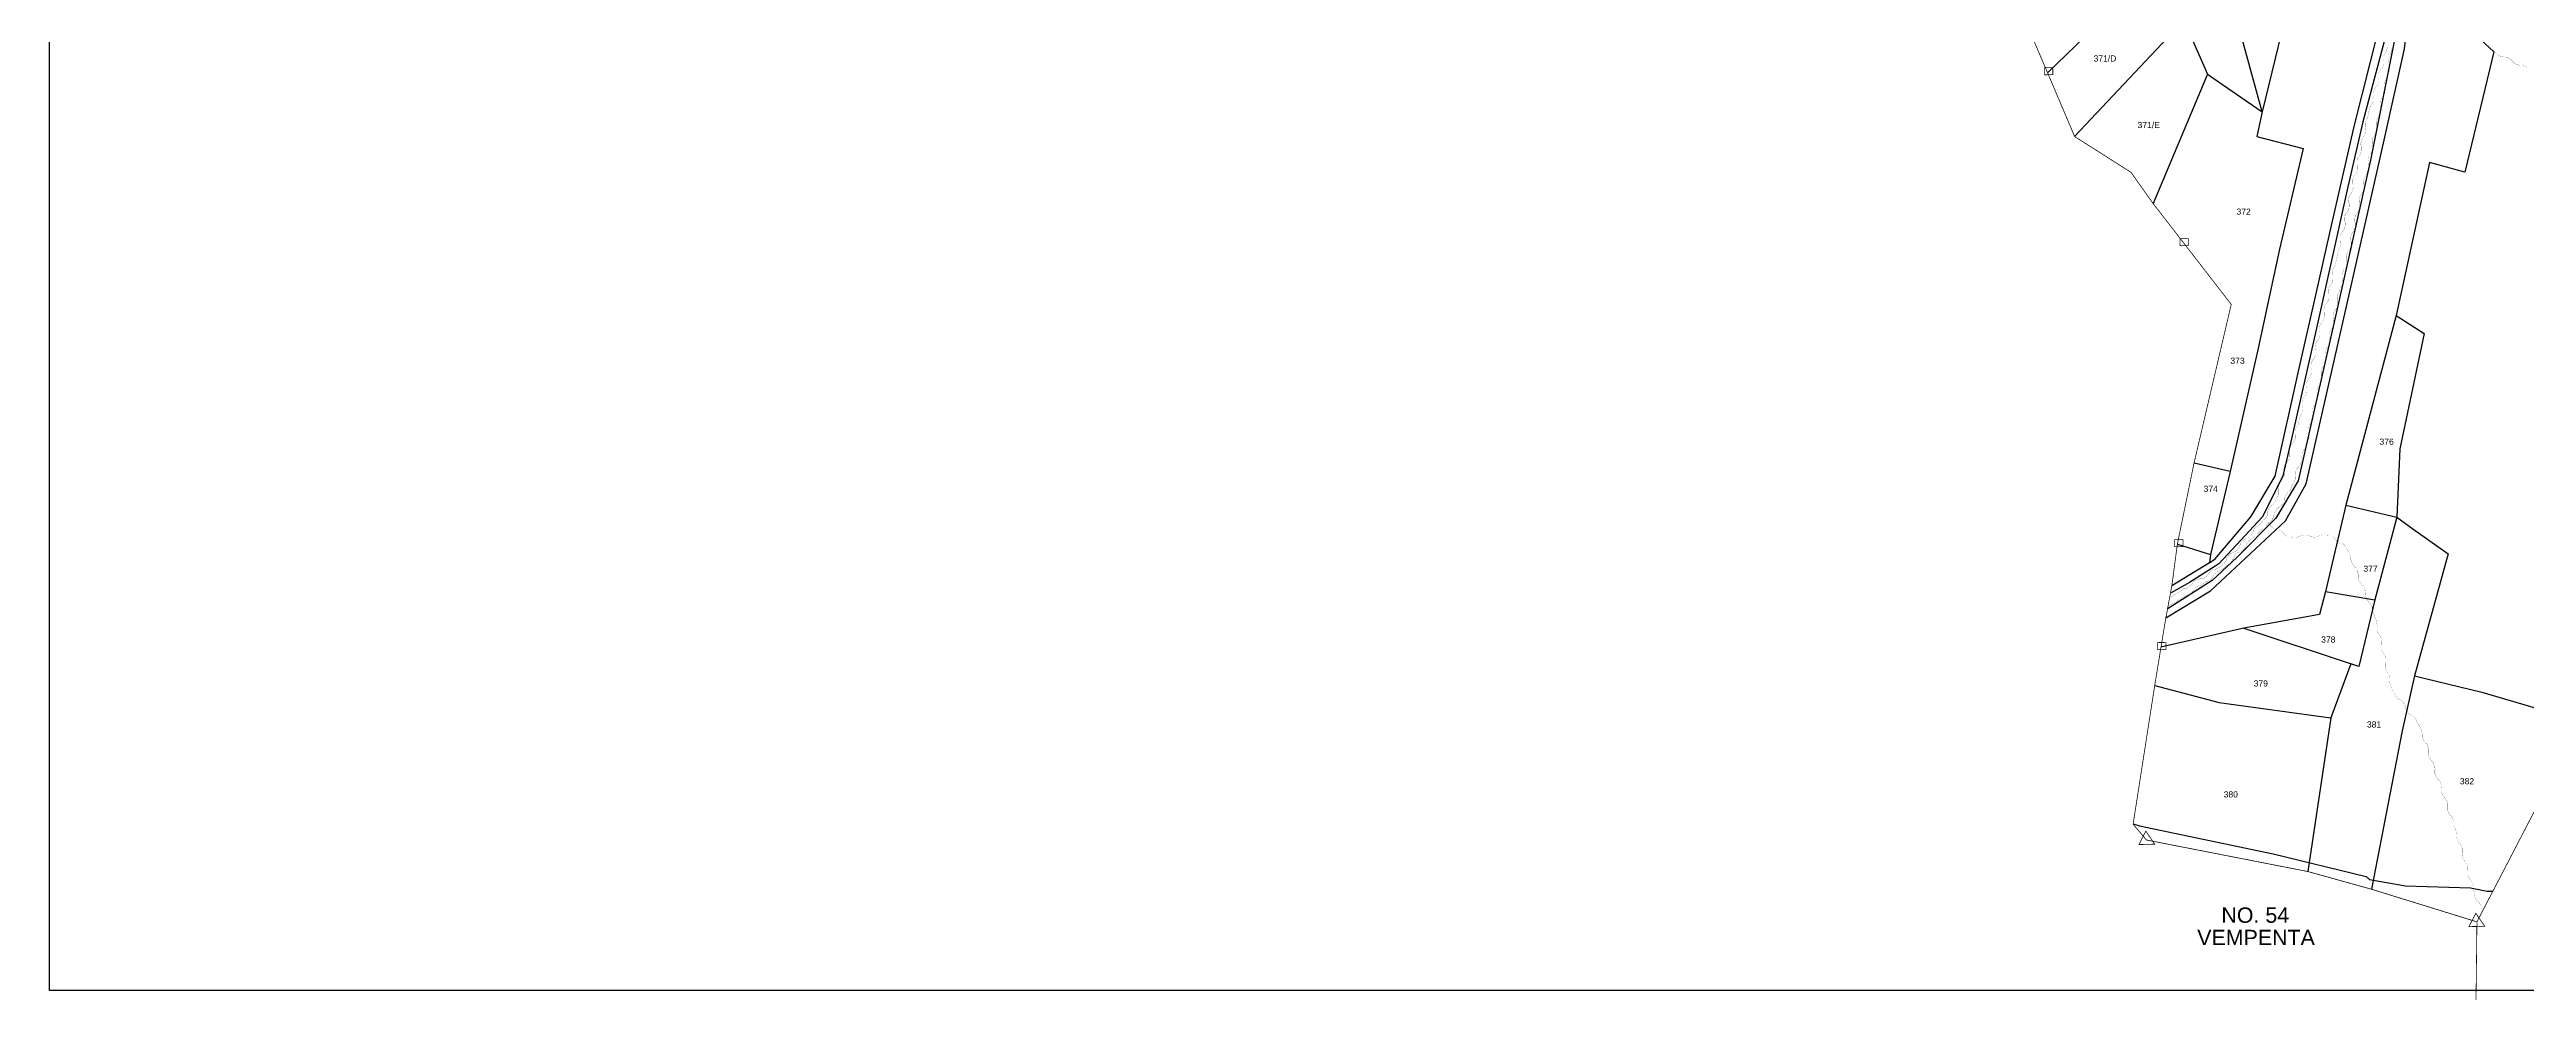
# Model space of a CAD drawing. Header units: inches. Extents: x 617 to 4497, y -923 to 1824.
# Drawn here: x 617 to 2235, y -923 to -302 of the extents above; entities that cross this region are included whole.
import ezdxf
from ezdxf.enums import TextEntityAlignment as Align

# ---------------------------------------------------------------- set-up
doc = ezdxf.new("R2010")
doc.units = ezdxf.units.IN
doc.header["$LTSCALE"] = 15
doc.header["$MEASUREMENT"] = 0
for name, color, linetype in [('BOUNDARY', 5, 'Continuous'), ('PLOT', 7, 'Continuous'), ('PLOT NO', 7, 'Continuous'), ('ROAD', 50, 'Continuous'), ('STREAM', 130, 'SL'), ('V', 6, 'Continuous')]:
    doc.layers.add(name, color=color, linetype=linetype)
doc.styles.get("Standard").update_dxf_attribs({"font": 'arial.ttf'})
doc.linetypes.add('SL', pattern='A,8e-06,[1,streme line,S=0.066667,R=0,X=0,Y=0],-0.839413', length=0.839421)

msp = doc.modelspace()

# ---------------------------------------------------------------- linework, layer by layer
at = {"layer": 'BOUNDARY', "const_width": 0.5}
msp.add_lwpolyline([(1909.7, -288), (1922, -316.7), (1939.7, -358.4), (1976.5, -381.8), (1990.9, -402.1), (2042, -468.1), (2017.7, -571.8), (2006.8, -624.8), (2003.2, -652), (1999.3, -672.9), (1996.1, -692.1), (1992, -717.2), (1977.9, -807.8), (1986.6, -818.1), (2092, -838.7), (2133.7, -850.3), (2202.5, -871.6), (2201.9, -922.7), (2202.5, -871.6), (2270.6, -740.5)], dxfattribs=at)
at = {"layer": 'PLOT'}
for points in [[(2062.2, -342.2), (2024.4, -203.7), (2049.5, -134.3), (2068.8, -61.6), (2120.1, -5.8)], [(2366.5, -34.2), (2275.8, -77.1), (2255.7, -123.7), (2253, -130.5), (2249.5, -139.1), (2246.1, -146.5), (2239.6, -162.4), (2218.6, -242.1), (2204.6, -294.7), (2213.6, -303.1), (2194.6, -381.7), (2171.6, -375.4), (2149.8, -475.4), (2168, -487.1), (2152.1, -562.5), (2150.1, -607.1), (2160.7, -614.8), (2183.8, -631.2), (2161.8, -710.8), (2205.7, -721.6), (2239, -731.3), (2270.6, -740.5)], [(2275.8, -77.1), (2193.5, -115.8), (2106.4, -165.4), (2091.7, -221.3), (2062.2, -342.2), (2058.7, -358.3), (2089, -366.3), (2073.6, -432), (2059.3, -497.9), (2041.2, -577.2), (2028.5, -631.5), (2027.8, -636.9), (2003.2, -652)], [(2379.2, -91.5), (2336.7, -104.4), (2282.1, -122.2), (2253, -130.5), (2223.2, -141.6), (2207.2, -148), (2183.7, -160.8), (2149.4, -205.6), (2143, -292.2), (2127.9, -348.9), (2118.2, -391.2), (2097.3, -485.5), (2081.3, -555.9), (2075.7, -580.1), (2062.5, -607), (2033.8, -637.6), (2014.8, -649.8), (2002.7, -656.6)], [(2027.8, -636.9), (2031.6, -634.3), (2054.7, -606.9), (2070.8, -580.3), (2086.5, -508.9), (2097.7, -460.1), (2106.5, -421.3), (2122.2, -351.9), (2138.2, -289), (2145.3, -203.2), (2169.9, -171.9), (2180.8, -156.9), (2206.5, -142.4), (2234.2, -131.9), (2255.7, -123.7), (2303.2, -110), (2377.8, -86)], [(1999.3, -672.9), (2028.4, -655.2), (2077.4, -609.6), (2090.9, -585.4), (2115.1, -479.1), (2142, -360.7), (2155.1, -301.1), (2166.6, -208.2), (2204, -162.7), (2246.1, -146.5), (2382.1, -104.6)], [(2380.9, -99.4), (2287.6, -128), (2249.3, -139.3), (2214.2, -152.8), (2197.7, -163.1), (2180.4, -181.3), (2160.1, -208.7), (2149.3, -291.9), (2132.9, -373.9), (2112.2, -466.2), (2085.8, -583.3), (2071.1, -607.9), (2045.6, -633.4), (2029.6, -648.5), (2000.1, -667.3)], [(1971.8, -190.2), (1995.5, -245.6), (2011, -282.7), (2026.4, -317.6), (2062.2, -342.2)], [(1995.5, -245.6), (1922, -316.7)], [(2011, -282.7), (1939.7, -358.4)], [(2026.4, -317.6), (1990.9, -402.1)], [(2149.8, -475.4), (2116.8, -599.4), (2150.1, -607.1)], [(2041.2, -577.2), (2017.7, -571.8)], [(2116.8, -599.4), (2103.5, -655.7), (2099.6, -670.7), (2050.2, -679.7), (1996.1, -692.1)], [(2150.1, -607.1), (2135.7, -661.2), (2125.4, -704.7), (2120.1, -703), (2107, -738.3), (2092, -838.7)], [(2006.8, -624.8), (2028.5, -631.5)], [(2103.5, -655.7), (2135.7, -661.2)], [(2050.2, -679.7), (2121.1, -703.3)], [(2161.8, -710.8), (2153.7, -746.7), (2133.7, -850.3)], [(1992, -717.2), (2034.1, -728.2), (2107, -738.3)]]:
    msp.add_lwpolyline(points, dxfattribs=at)
at = {"layer": 'PLOT', "color": 3, "const_width": 0.5}
for points in [[(1920.1, -313.4), (1925.4, -313.4), (1925.5, -318), (1920.1, -318.1), (1920.1, -313.4), (1920.1, -313.4)], [(2008.6, -425.1), (2014, -425.1), (2014, -429.7), (2008.6, -429.8), (2008.6, -425.1), (2008.6, -425.1)], [(2005.1, -621.8), (2010.4, -621.9), (2010.5, -626.5), (2005.1, -626.5), (2005.1, -621.8), (2005.1, -621.8)], [(1994, -689), (1999.4, -689.1), (1999.4, -693.7), (1994, -693.7), (1994, -689), (1994, -689)], [(1986.2, -812.3), (1981.7, -821.1), (1992, -820.8), (1986.2, -812.3)], [(2201.8, -866), (2197.3, -874.7), (2207.6, -874.5), (2201.8, -866)]]:
    msp.add_lwpolyline(points, dxfattribs=at)
at = {"layer": 'ROAD'}
msp.add_lwpolyline([(1977.9, -807.6), (1982.1, -808.8), (2069.4, -827.1), (2130.1, -842), (2132.4, -843.9), (2155.9, -848.1), (2198.3, -849.3), (2209.2, -851.5), (2213.1, -851.6)], dxfattribs=at)
at = {"layer": 'STREAM', "color": 4, "lineweight": 0, "const_width": 0.1}
for points in [[(2144.2, -299.8), (2143.3, -302.4), (2143.1, -302.9), (2142.4, -303.7), (2142.4, -304), (2142, -304.4), (2141.6, -305.7), (2141.6, -306.2), (2141.6, -306.4), (2141.6, -307.5), (2141.6, -307.9), (2141.6, -308.1), (2141.8, -309), (2141.8, -310.1), (2141.8, -310.3), (2141.8, -311), (2141.3, -312.3), (2141.1, -312.5), (2141.1, -312.9), (2140.5, -313.8), (2140.2, -314), (2140, -314.2), (2139.8, -314.5), (2139.6, -314.9), (2138.9, -315.8), (2138.9, -316), (2138.5, -316.6), (2138.1, -318), (2138.1, -318.2), (2138.1, -318.6), (2138.1, -319.5), (2138.1, -319.9), (2138.1, -320.1), (2138.3, -321), (2138.3, -322.1), (2138.3, -322.3), (2138.3, -323), (2137.8, -324.3), (2137.6, -324.5), (2137.6, -325), (2137, -325.8), (2136.7, -326), (2136.5, -326.3), (2136.3, -326.5), (2136.1, -326.9), (2135.4, -327.8), (2135.4, -328), (2135, -328.7), (2134.6, -330), (2134.6, -330.2), (2134.6, -330.6), (2134.6, -331.7), (2134.6, -331.9), (2134.6, -332.2), (2134.8, -333.3), (2134.8, -334.1), (2134.8, -334.4), (2134.8, -335.2), (2134.3, -336.3), (2134.1, -336.8), (2134.1, -337), (2133.5, -337.9), (2133.2, -338.3), (2133.2, -338.5), (2132.8, -338.7), (2132.1, -341.1), (2131.1, -346.4), (2130.6, -346.8), (2130.2, -347.7), (2130.2, -347.9), (2129.7, -348.6), (2129.5, -349.9), (2129.5, -350.3), (2129.5, -350.5), (2129.5, -351.6), (2129.5, -351.8), (2129.5, -352.3), (2129.7, -353.2), (2129.7, -354), (2130, -354.5), (2130, -355.1), (2129.5, -356.4), (2129.5, -356.7), (2129.3, -357.1), (2128.9, -358), (2128.7, -358.2), (2128.7, -358.4), (2128.2, -358.6), (2128, -359.1), (2127.6, -360.1), (2127.3, -360.4), (2127.1, -360.8), (2126.7, -362.1), (2126.9, -362.6), (2126.7, -362.8), (2126.7, -363.9), (2126.9, -364.3), (2126.9, -364.5), (2127.1, -365.4), (2127.1, -366.5), (2127.1, -366.7), (2127.1, -367.4), (2126.9, -368.7), (2126.7, -368.9), (2126.7, -369.3), (2126.2, -370.2), (2126, -370.4), (2125.8, -370.6), (2125.6, -371.1), (2125.4, -371.5), (2124.7, -372.4), (2124.7, -372.6), (2124.3, -373.3), (2124.1, -374.6), (2124.1, -374.8), (2124.1, -375.2), (2124.1, -376.1), (2124.1, -376.5), (2124.3, -376.8), (2124.5, -377.6), (2124.5, -378.7), (2124.5, -378.9), (2124.5, -379.6), (2124.3, -380.9), (2124.1, -381.4), (2124.1, -381.6), (2123.6, -382.4), (2123.2, -382.9), (2123.2, -383.1), (2123, -383.3), (2122.5, -383.8), (2122.1, -384.6), (2121.9, -384.9), (2121.7, -385.5), (2121.4, -386.8), (2121.4, -387), (2121.4, -387.5), (2121.4, -388.6), (2121.4, -388.8), (2121.4, -389), (2121.7, -389.9), (2121.7, -391), (2121.7, -391.2), (2121.9, -391.8), (2121.4, -393.2), (2121.4, -393.6), (2121.2, -393.8), (2120.8, -394.7), (2120.6, -395.1), (2120.6, -395.3), (2120.1, -395.6), (2119.9, -396), (2119.5, -396.9), (2119.3, -397.1), (2119, -397.8), (2118.6, -399.1), (2118.8, -399.5), (2118.6, -399.7), (2118.6, -400.8), (2118.8, -401), (2118.8, -401.5), (2119, -402.3), (2119, -403.2), (2119, -403.7), (2119, -404.3), (2118.8, -405.6), (2118.6, -405.8), (2118.6, -406.3), (2118.2, -407.2), (2117.9, -407.4), (2117.7, -407.6), (2117.5, -407.8), (2117.3, -408.2), (2116.6, -409.3), (2116.6, -409.6), (2116.2, -410), (2116, -411.3), (2116, -411.7), (2116, -412), (2116, -413.1), (2116, -413.5), (2116.2, -413.7), (2116.4, -414.6), (2116.4, -415.7), (2116.4, -415.9), (2116.4, -416.6), (2116.2, -417.9), (2116, -418.1), (2116, -418.5), (2115.5, -419.4), (2115.1, -419.6), (2115.1, -419.8), (2114.9, -420.3), (2114.4, -420.7), (2114, -421.6), (2113.8, -421.8), (2113.6, -422.5), (2113.3, -423.8), (2113.3, -424), (2113.3, -424.4), (2113.3, -425.3), (2113.3, -425.7), (2113.3, -426), (2113.6, -426.8), (2113.6, -427.9), (2113.6, -428.1), (2113.8, -428.8), (2113.3, -430.1), (2113.3, -430.5), (2113.1, -430.8), (2112.7, -431.6), (2112.5, -432.1), (2112.3, -432.3), (2112, -432.5), (2110.9, -437.8), (2109.9, -442.8), (2109.4, -443.2), (2109, -444.1), (2109, -444.3), (2108.5, -445), (2108.3, -446.1), (2108.3, -446.5), (2108.1, -446.9), (2108.1, -447.8), (2108.3, -448.3), (2108.3, -448.5), (2108.5, -449.3), (2108.5, -450.4), (2108.5, -450.7), (2108.5, -451.3), (2108.3, -452.6), (2108.1, -452.8), (2108.1, -453.3), (2107.7, -454.2), (2107.4, -454.4), (2107.2, -454.6), (2107, -455), (2106.6, -455.5), (2106.1, -456.3), (2105.9, -456.6), (2105.7, -457.2), (2105.5, -458.5), (2105.5, -458.7), (2105.3, -459.2), (2105.3, -460.1), (2105.5, -460.5), (2105.5, -460.7), (2105.7, -461.6), (2105.7, -462.7), (2105.7, -462.9), (2105.7, -463.6), (2105.5, -464.9), (2105.3, -465.3), (2105.3, -465.5), (2104.8, -466.4), (2104.6, -466.8), (2104.4, -467.1), (2104.2, -467.3), (2103.7, -467.7), (2103.3, -468.6), (2103.1, -468.8), (2102.9, -469.5), (2102.6, -470.8), (2102.6, -471), (2102.4, -471.4), (2102.4, -472.3), (2102.6, -472.7), (2102.6, -473), (2102.9, -473.8), (2102.9, -474.9), (2102.9, -475.1), (2102.9, -475.8), (2102.6, -477.1), (2102.4, -477.5), (2102.4, -477.8), (2102, -478.6), (2101.8, -479.1), (2101.5, -479.3), (2101.3, -479.5), (2100.9, -479.9), (2100.5, -480.8), (2100.2, -481), (2100, -481.7), (2099.8, -483), (2099.8, -483.2), (2099.6, -483.7), (2099.6, -484.8), (2099.8, -485), (2099.8, -485.2), (2100, -486.1), (2100, -487.2), (2100, -487.4), (2100, -488), (2099.8, -489.3), (2099.6, -489.8), (2099.6, -490), (2099.1, -490.9), (2098.9, -491.3), (2098.7, -491.5), (2098.5, -491.8), (2098, -492.2), (2097.6, -493.1), (2097.4, -493.3), (2097.2, -493.9), (2097, -495.3), (2097, -495.5), (2096.7, -495.9), (2096.7, -497), (2097, -497.2), (2097, -497.4), (2097.2, -498.5), (2097.2, -499.4), (2097.2, -499.6), (2097.2, -500.5), (2097, -501.6), (2096.7, -502), (2096.7, -502.2), (2096.3, -503.3), (2096.1, -503.6), (2095.9, -503.8), (2095.6, -504), (2095.2, -504.4), (2094.8, -505.3), (2094.5, -505.5), (2094.3, -506.2), (2094.1, -507.5), (2094.1, -507.9), (2093.9, -508.2), (2093.9, -509.2), (2094.1, -509.5), (2094.1, -509.9), (2094.3, -510.8), (2094.3, -511.6), (2094.3, -512.1), (2094.3, -512.7), (2094.1, -514.1), (2093.9, -514.3), (2093.9, -514.5), (2093.5, -515.6), (2093, -515.8), (2093, -516), (2092.8, -516.2), (2092.4, -516.7), (2091.9, -517.6), (2091.7, -517.8), (2091.5, -518.4), (2091.3, -519.7), (2091.3, -520.2), (2091.1, -520.4), (2091.1, -521.5), (2091.3, -521.7), (2091.3, -522.1), (2091.5, -523), (2091.5, -523.9), (2091.5, -524.3), (2091.5, -525), (2091.3, -526.3), (2091.1, -526.5), (2091.1, -527), (2090.6, -527.8), (2090.2, -528), (2090.2, -528.3), (2090, -528.5), (2089.5, -528.9), (2089.1, -529.8), (2088.9, -530), (2088.6, -530.7), (2088.4, -532), (2088.4, -532.4), (2088.2, -532.6), (2088.2, -533.7), (2088.4, -534.2), (2088.4, -534.4), (2088.6, -535.3), (2088.6, -536.4), (2088.6, -536.6), (2088.6, -537.2), (2088.4, -538.5), (2088.2, -538.8), (2088.2, -539.2), (2087.8, -540.1), (2087.3, -540.3), (2087.3, -540.5), (2087.1, -540.7), (2085.8, -545.8), (2085.6, -547.1), (2085.1, -547.5), (2084.7, -548.4), (2084.5, -548.6), (2084.1, -549.2), (2083.8, -550.6), (2083.6, -550.8), (2083.6, -551.2), (2083.6, -552.1), (2083.6, -552.5), (2083.6, -552.7), (2083.8, -553.6), (2083.8, -554.7), (2083.8, -554.9), (2083.8, -555.6), (2083.4, -556.9), (2083.2, -557.1), (2083.2, -557.6), (2082.5, -558.4), (2082.3, -558.7), (2082.1, -558.9), (2081.9, -559.1), (2081.4, -559.5), (2081, -560.4), (2080.8, -560.6), (2080.6, -561.3), (2080.1, -562.6), (2080.1, -562.8), (2080.1, -563.2), (2079.9, -564.1), (2080.1, -564.6), (2080.1, -564.8), (2080.1, -565.6), (2080.1, -566.7), (2080.1, -567), (2080.1, -567.6), (2079.7, -568.9), (2079.7, -569.4), (2079.5, -569.6), (2079, -570.5), (2078.8, -570.7), (2078.6, -570.9), (2078.4, -571.3), (2077.9, -571.5), (2077.5, -572.4), (2077.3, -572.6), (2076.8, -573.3), (2076.6, -574.6), (2076.6, -574.8), (2076.4, -575.3), (2076.4, -576.4), (2076.4, -576.6), (2076.4, -576.8), (2076.6, -577.9), (2076.6, -578.8), (2076.6, -579), (2076.6, -579.9), (2076.2, -580.9), (2076, -581.4), (2076, -581.6), (2075.3, -582.5), (2075.1, -582.7), (2074.9, -582.9), (2074.7, -583.4), (2074.4, -583.8), (2073.8, -584.7), (2073.6, -584.9), (2073.3, -585.3), (2072.9, -586.6), (2072.9, -587.1), (2072.9, -587.3), (2072.7, -588.4), (2072.9, -588.6), (2072.9, -589), (2072.9, -589.9), (2072.9, -590.8), (2072.9, -591.2), (2072.9, -591.9), (2072.5, -593.2), (2072.5, -593.4), (2072.2, -593.6), (2071.8, -594.5), (2071.6, -594.9), (2071.4, -595.2), (2071.2, -595.4), (2070.7, -596.7), (2069.2, -598.9), (2068.8, -599.1), (2068.1, -599.7), (2067.9, -600), (2067.4, -600.4), (2066.6, -601.5), (2066.6, -601.9), (2066.3, -602.2), (2066.1, -603.2), (2065.9, -603.5), (2065.9, -603.7), (2065.9, -604.8), (2065.5, -605.7), (2065.5, -605.9), (2065.3, -606.5), (2064.4, -607.6), (2064.2, -607.8), (2064.2, -608.3), (2063.3, -608.9), (2063.1, -609.2), (2062.8, -609.2), (2062.4, -609.4), (2061.1, -611.6), (2060.4, -612.2), (2060, -612.4), (2059.1, -612.9), (2058.9, -613.1), (2058.3, -613.3), (2057.4, -614.4), (2057.2, -614.6), (2056.9, -614.8), (2056.5, -615.7), (2056.5, -616.1), (2056.3, -616.4), (2056.1, -617.2), (2055.4, -618.1), (2055.4, -618.3), (2055, -619), (2054.1, -619.9), (2053.9, -620.1), (2053.7, -620.3), (2052.8, -621), (2052.4, -621), (2052.1, -621.2), (2051.9, -621.2), (2051.3, -621.4), (2050.4, -622), (2050.2, -622), (2049.7, -622.5), (2048.6, -623.4), (2048.6, -623.8), (2048.4, -624), (2047.8, -624.9), (2047.8, -625.3), (2047.5, -625.5), (2047.3, -626.4), (2046.9, -627.3), (2046.7, -627.5), (2046.5, -628.2), (2045.4, -629), (2045.1, -629.3), (2044.9, -629.5), (2044, -629.9), (2043.6, -630.1), (2043.4, -630.1), (2043.2, -630.4), (2042.5, -630.6), (2041.6, -631), (2041.4, -631.2), (2041, -631.7), (2040.1, -632.5), (2039.9, -632.8), (2039.7, -633), (2039, -634.1), (2039, -634.3), (2038.8, -634.5), (2038.6, -635.4), (2038.1, -636.3), (2037.9, -636.5), (2037.7, -637.1), (2036.8, -638.2), (2036.4, -638.2), (2036.2, -638.4), (2035.3, -639.1), (2035.1, -639.1), (2034.9, -639.3), (2034.4, -639.5), (2034, -640), (2032.5, -640.8), (2031.8, -641.1), (2030.9, -641.3), (2030.7, -641.3), (2030.1, -641.5), (2028.7, -642.2), (2028.5, -642.4), (2028.3, -642.6), (2027.7, -643.5), (2027.4, -643.7), (2027.2, -643.9), (2026.8, -644.8), (2025.9, -645.4), (2025.9, -645.7), (2025.5, -646.1), (2024.2, -646.8), (2023.9, -647), (2023.7, -647), (2022.6, -647.4), (2022.2, -647.4), (2022, -647.4), (2021.8, -647.4), (2021.1, -647.6), (2020.2, -647.8), (2019.8, -647.8), (2019.1, -648.1), (2018, -648.7), (2017.8, -648.9), (2017.6, -649.2), (2016.9, -650), (2016.7, -650.2), (2016.5, -650.5), (2016.1, -651.3), (2015.2, -652), (2015.2, -652.2), (2014.5, -652.7), (2013.4, -653.3), (2013.2, -653.5), (2012.8, -653.5), (2011.9, -654), (2011.5, -654), (2011.3, -654), (2010.8, -654), (2009.3, -655.1), (2002.5, -659.4)], [(2066.3, -611.1), (2066.3, -610.9), (2067, -610.7), (2067.7, -609.8), (2067.9, -609.8), (2068.3, -609.4), (2069.2, -608.3), (2069.2, -607.8), (2069.4, -607.6), (2069.8, -606.5), (2069.8, -606.3), (2069.8, -606.1), (2070.1, -605), (2070.3, -604.1), (2070.5, -603.9), (2070.7, -603.2), (2071.4, -602.2), (2071.6, -601.9), (2071.8, -601.7), (2072.5, -600.8), (2072.9, -600.8), (2073.1, -600.6), (2073.3, -600.4), (2073.8, -600.2), (2074.7, -599.5), (2074.9, -599.3), (2075.3, -598.9), (2076.2, -597.8), (2076.2, -597.3), (2076.4, -597.1), (2076.6, -596), (2076.8, -595.8), (2076.8, -595.6), (2076.8, -594.5), (2077.3, -593.6), (2077.3, -593.4), (2077.5, -592.8), (2078.4, -591.7), (2078.6, -591.4), (2078.8, -591.2), (2079.5, -590.3), (2079.9, -590.3), (2080.1, -590.1), (2080.3, -589.9), (2080.6, -589.7), (2081.7, -586.4), (2082.1, -586), (2082.5, -585.1), (2082.7, -585.1), (2083.2, -584.4), (2083.6, -583.1), (2083.6, -582.9), (2083.8, -582.5), (2083.8, -581.6), (2083.8, -581.2), (2083.8, -580.9), (2083.6, -579.9), (2083.8, -579), (2083.8, -578.8), (2083.8, -578.1), (2084.3, -576.8), (2084.5, -576.4), (2084.5, -576.1), (2085.1, -575.3), (2085.4, -575), (2085.6, -574.8), (2085.8, -574.6), (2086.2, -574.2), (2086.9, -573.3), (2086.9, -573.1), (2087.3, -572.6), (2087.8, -571.3), (2087.8, -570.9), (2088, -570.7), (2088, -569.6), (2088, -569.4), (2088, -568.9), (2087.8, -568.1), (2088, -567), (2088, -566.7), (2088, -566.1), (2088.4, -564.8), (2088.6, -564.6), (2088.6, -564.3), (2089.3, -563.5), (2089.5, -563.2), (2089.7, -563), (2090, -562.8), (2091.1, -559.5), (2091.5, -557.8), (2091.9, -557.3), (2092.4, -556.5), (2092.4, -556.2), (2092.8, -555.6), (2093, -554.5), (2093, -554.1), (2093, -553.6), (2093, -552.7), (2093, -552.3), (2092.8, -552.1), (2092.6, -551.2), (2092.6, -550.1), (2092.6, -549.9), (2092.6, -549.2), (2092.8, -547.9), (2093, -547.7), (2093, -547.3), (2093.5, -546.4), (2093.7, -546.2), (2093.9, -546), (2094.1, -545.5), (2094.5, -545.1), (2095, -544.2), (2095, -544), (2095.4, -543.3), (2095.6, -542), (2095.6, -541.8), (2095.6, -541.4), (2095.6, -540.5), (2095.6, -540.1), (2095.6, -539.8), (2095.4, -539), (2095.2, -537.9), (2095.2, -537.7), (2095.2, -537), (2095.4, -535.7), (2095.6, -535.3), (2095.6, -535), (2096.3, -534.2), (2096.5, -533.7), (2096.5, -533.5), (2096.7, -533.3), (2097.2, -532.9), (2097.6, -532), (2097.8, -531.8), (2098, -531.1), (2098.3, -529.8), (2098.3, -529.4), (2098.5, -529.1), (2098.3, -528), (2098.3, -527.8), (2098.3, -527.4), (2098, -526.5), (2098, -525.6), (2097.8, -525.2), (2097.8, -524.5), (2098.3, -523.2), (2098.3, -523), (2098.5, -522.6), (2098.9, -521.7), (2099.1, -521.5), (2099.1, -521.3), (2099.4, -521), (2099.8, -520.6), (2100.2, -519.5), (2100.5, -519.3), (2100.7, -518.9), (2100.9, -517.6), (2100.9, -517.1), (2101.1, -516.9), (2101.1, -515.8), (2100.9, -515.4), (2100.9, -515.1), (2100.7, -514.3), (2100.7, -513.2), (2100.7, -513), (2100.7, -512.3), (2100.9, -511), (2101.1, -510.8), (2101.1, -510.3), (2101.5, -509.5), (2101.8, -509.2), (2102, -509), (2102.2, -508.6), (2102.4, -508.2), (2102.9, -507.3), (2103.1, -507.1), (2103.3, -506.4), (2103.7, -505.1), (2103.7, -504.9), (2103.7, -504.4), (2103.7, -503.6), (2103.5, -503.1), (2103.5, -502.9), (2103.3, -502), (2103.3, -500.9), (2103.3, -500.7), (2103.3, -500.1), (2103.5, -498.8), (2103.7, -498.3), (2103.7, -498.1), (2104.2, -497.2), (2104.4, -496.8), (2104.6, -496.6), (2104.8, -496.3), (2105, -495.9), (2105.7, -495), (2105.7, -494.8), (2106.1, -494.2), (2106.4, -492.8), (2106.4, -492.6), (2106.4, -492.2), (2106.4, -491.1), (2106.4, -490.9), (2106.1, -490.7), (2105.9, -489.6), (2105.9, -488.7), (2105.9, -488.5), (2105.9, -487.6), (2106.1, -486.5), (2106.4, -486.1), (2106.4, -485.9), (2106.8, -484.8), (2107, -484.5), (2107.2, -484.3), (2107.4, -484.1), (2107.9, -483.7), (2108.3, -482.8), (2108.3, -482.6), (2108.8, -481.9), (2109, -480.6), (2109, -480.2), (2109, -479.9), (2109, -478.9), (2109, -478.4), (2109, -478.2), (2108.8, -477.3), (2108.5, -476.2), (2108.5, -476), (2108.5, -475.4), (2108.8, -474), (2109, -473.8), (2109, -473.4), (2109.6, -472.5), (2109.9, -472.3), (2109.9, -472.1), (2110.1, -471.6), (2110.5, -471.2), (2110.9, -470.3), (2111.2, -470.1), (2111.4, -469.5), (2111.6, -468.4), (2111.6, -467.9), (2111.6, -467.5), (2111.6, -466.6), (2111.6, -466.2), (2111.6, -466), (2111.4, -465.1), (2111.4, -464), (2111.2, -463.8), (2111.2, -463.1), (2111.6, -461.8), (2111.6, -461.6), (2111.8, -461.1), (2112.3, -460.3), (2112.5, -460.1), (2112.5, -459.8), (2112.7, -459.4), (2113.1, -457.9), (2113.1, -457.4), (2113.6, -457), (2114, -456.1), (2114.2, -455.9), (2114.4, -455.2), (2114.9, -453.9), (2114.9, -453.7), (2114.9, -453.3), (2114.9, -452.2), (2114.7, -452), (2114.7, -451.7), (2114.4, -450.7), (2114.4, -449.8), (2114.4, -449.6), (2114.4, -448.7), (2114.7, -447.6), (2114.9, -447.2), (2114.9, -446.9), (2115.3, -445.8), (2115.5, -445.6), (2115.8, -445.4), (2116, -445.2), (2116.4, -444.8), (2116.8, -443.9), (2117.1, -443.7), (2117.3, -443), (2117.5, -441.7), (2117.5, -441.3), (2117.7, -441), (2117.5, -439.9), (2117.5, -439.7), (2117.5, -439.3), (2117.3, -438.4), (2117.3, -437.5), (2117.3, -437.1), (2117.3, -436.4), (2117.5, -435.1), (2117.7, -434.9), (2117.7, -434.7), (2118.2, -433.6), (2118.4, -433.4), (2118.6, -433.2), (2118.8, -432.9), (2119.3, -432.5), (2119.7, -431.6), (2119.7, -431.4), (2120.1, -430.8), (2120.3, -429.4), (2120.3, -429), (2120.3, -428.8), (2120.3, -427.7), (2120.3, -427.3), (2120.3, -427), (2120.1, -426.2), (2120.1, -425.1), (2119.9, -424.9), (2119.9, -424.2), (2120.3, -422.9), (2120.3, -422.7), (2120.6, -422.2), (2121, -421.4), (2121.2, -421.1), (2121.4, -420.9), (2121.7, -420.7), (2121.9, -420.3), (2122.3, -419.2), (2122.5, -419), (2122.7, -418.5), (2123.2, -417.2), (2123.2, -416.8), (2123.2, -416.6), (2123.2, -415.5), (2123.2, -415), (2123, -414.8), (2122.7, -413.9), (2122.7, -412.8), (2122.7, -412.6), (2122.7, -412), (2123, -410.6), (2123.2, -410.4), (2123.2, -410), (2123.8, -409.1), (2124.1, -408.9), (2124.1, -408.7), (2124.3, -408.2), (2124.7, -407.8), (2125.2, -406.9), (2125.4, -406.7), (2125.6, -406.1), (2125.8, -404.7), (2125.8, -404.5), (2126, -404.1), (2126, -403.2), (2125.8, -402.8), (2125.8, -402.6), (2125.6, -401.7), (2125.6, -400.6), (2125.6, -400.4), (2125.6, -399.7), (2125.8, -398.4), (2126, -398), (2126, -397.8), (2126.5, -396.9), (2126.7, -396.7), (2126.9, -396.2), (2127.1, -396), (2127.6, -395.6), (2128, -394.7), (2128, -394.5), (2128.4, -393.8), (2128.7, -392.5), (2128.7, -392.3), (2128.7, -391.8), (2128.7, -391), (2128.7, -390.5), (2128.7, -390.3), (2128.4, -389.4), (2128.4, -388.4), (2128.4, -388.1), (2128.4, -387.5), (2128.7, -386.2), (2128.9, -385.7), (2128.9, -385.5), (2129.3, -384.6), (2129.5, -384.2), (2129.7, -384), (2130, -383.8), (2130, -383.3), (2130.2, -382.2), (2130.6, -381.8), (2131.1, -380.9), (2131.3, -380.7), (2131.5, -380), (2131.7, -378.7), (2131.7, -378.3), (2131.9, -378.1), (2131.7, -377), (2131.7, -376.8), (2131.7, -376.3), (2131.5, -375.5), (2131.5, -374.6), (2131.5, -374.1), (2131.3, -373.5), (2131.7, -372.2), (2131.7, -372), (2131.9, -371.5), (2132.4, -370.6), (2132.6, -370.4), (2132.6, -370.2), (2132.8, -370), (2133.2, -369.5), (2133.7, -368.5), (2133.9, -368.2), (2134.1, -367.8), (2134.3, -366.5), (2134.3, -366.1), (2134.6, -365.8), (2134.6, -364.7), (2134.3, -364.3), (2134.3, -364.1), (2134.1, -363.2), (2134.1, -362.1), (2134.1, -361.9), (2134.1, -361.2), (2134.3, -359.9), (2134.3, -359.7), (2134.6, -359.3), (2135, -358.4), (2135.2, -358.2), (2135.4, -358), (2135.6, -357.5), (2135.9, -357.1), (2136.3, -356.2), (2136.5, -356), (2136.7, -355.3), (2137.2, -354), (2137, -353.8), (2137.2, -353.4), (2137.2, -352.5), (2137, -352.1), (2137, -351.8), (2136.7, -351), (2136.7, -349.9), (2136.7, -349.7), (2136.7, -349), (2137, -347.7), (2137.2, -347.3), (2137.2, -347), (2137.6, -346.2), (2137.8, -345.7), (2138.1, -345.5), (2138.3, -345.3), (2138.5, -344.8), (2138.9, -344), (2139.1, -343.8), (2139.4, -343.1), (2139.8, -341.8), (2139.8, -341.3), (2139.8, -341.1), (2139.8, -340), (2139.6, -339.8), (2139.6, -339.4), (2139.4, -338.5), (2139.4, -337.6), (2139.4, -337.4), (2139.4, -336.5), (2139.6, -335.2), (2139.8, -335), (2139.8, -334.8), (2140.2, -333.7), (2140.5, -333.5), (2140.7, -333.3), (2140.9, -333), (2141.1, -332.6), (2141.6, -331.7), (2141.8, -331.3), (2142, -330.9), (2142.4, -329.5), (2142.4, -329.1), (2142.4, -328.9), (2142.4, -327.8), (2142.2, -327.4), (2142.2, -327.1), (2142, -326.3), (2142, -325.2), (2142, -325), (2142, -324.3), (2142.2, -323), (2142.4, -322.8), (2142.4, -322.3), (2142.9, -321.5), (2143.1, -321.2), (2143.3, -321), (2143.5, -320.6), (2143.7, -319.5), (2144, -318.4), (2144.2, -318), (2144.6, -317.1), (2144.8, -316.9), (2145, -316.2), (2145.3, -314.9), (2145.3, -314.7), (2145.3, -314.2), (2145.3, -313.1), (2145, -312.9), (2145, -312.7), (2144.8, -311.8), (2144.8, -310.7), (2144.6, -310.5), (2144.6, -309.9), (2144.8, -308.6), (2145, -308.1), (2145, -307.9), (2145.5, -306.8), (2145.7, -306.6), (2145.9, -306.4), (2146.1, -306.2), (2146.1, -305.1), (2146.8, -300.5)], [(2235.1, -313.1), (2233.8, -312.5), (2233.6, -312.5), (2233.4, -312.3), (2232.3, -312.1), (2231.8, -312.1), (2231.6, -312.1), (2230.7, -312.1), (2229.7, -311.8), (2229.4, -311.6), (2228.8, -311.6), (2227.7, -311), (2227.2, -310.7), (2227, -310.5), (2226.4, -309.9), (2226.2, -309.6), (2225.9, -309.4), (2225.7, -309.2), (2225.3, -308.8), (2224.6, -308.1), (2224.4, -307.9), (2223.7, -307.5), (2222.7, -306.8), (2222.4, -306.8), (2222, -306.6), (2221.1, -306.4), (2220.7, -306.4), (2220.5, -306.4), (2219.6, -306.4), (2218.5, -306.2), (2218.3, -305.9), (2217.6, -305.9), (2216.3, -305.3), (2216.1, -305.1), (2215.9, -304.8), (2215, -304.2), (2214.8, -304), (2214.6, -303.7), (2214.3, -303.5), (2213.3, -302.9)]]:
    msp.add_lwpolyline(points, dxfattribs=at)
at = {"layer": 'STREAM', "color": 4, "lineweight": 0, "const_width": 0.1, "elevation": 0.1}
msp.add_lwpolyline([(2001.4, -665.1), (2010.4, -659.6), (2012.1, -658.6), (2012.6, -658.6), (2013.7, -658.1), (2013.9, -658.1), (2014.5, -657.9), (2015.6, -657.2), (2015.8, -656.8), (2016.1, -656.8), (2016.7, -655.9), (2016.9, -655.7), (2016.9, -655.5), (2017.6, -654.6), (2018.3, -653.7), (2018.3, -653.5), (2018.7, -653.1), (2019.8, -652.4), (2020.2, -652.2), (2020.4, -652), (2021.3, -651.8), (2021.8, -651.6), (2022, -651.6), (2022.4, -651.6), (2023.9, -650.5), (2025.2, -649.4), (2025.7, -649.4), (2026.8, -648.9), (2027, -648.9), (2027.7, -648.7), (2028.7, -647.8), (2029, -647.6), (2029.2, -647.4), (2029.8, -646.5), (2029.8, -646.3), (2030.1, -646.1), (2030.5, -645.2), (2031.2, -644.3), (2031.4, -644.1), (2031.8, -643.7), (2032.9, -642.8), (2033.1, -642.8), (2033.3, -642.6), (2034.4, -642.2), (2034.6, -642.2), (2034.9, -641.9), (2035.3, -641.9), (2036.6, -641.1), (2038.8, -638.9), (2039.2, -638.7), (2040.1, -638), (2040.3, -638), (2041, -637.6), (2041.9, -636.7), (2042.1, -636.3), (2042.3, -636), (2042.7, -635.2), (2043, -634.9), (2043, -634.7), (2043.4, -633.9), (2043.8, -633), (2044, -632.5), (2044.3, -632.1), (2045.1, -631), (2045.6, -631), (2045.8, -630.8), (2046.7, -630.1), (2046.9, -630.1), (2047.1, -629.9), (2047.5, -629.7), (2048, -629.7), (2048.9, -629), (2049.1, -629), (2049.7, -628.6), (2050.6, -627.7), (2050.8, -627.3), (2051, -627.1), (2051.7, -626.2), (2051.7, -626), (2051.9, -625.8), (2052.1, -624.7), (2052.6, -623.8), (2052.8, -623.6), (2053, -623.1), (2054.1, -622), (2054.3, -622), (2054.5, -621.6), (2055.4, -621.2), (2055.9, -621), (2056.1, -621), (2056.3, -620.7), (2058.5, -618.6), (2066.3, -611.1), (2067.2, -611.8), (2067.2, -612.2), (2067.4, -612.4), (2067.7, -612.6), (2068.3, -613.5), (2068.5, -613.7), (2068.8, -614), (2069.8, -614.6), (2070.5, -615.1), (2070.7, -615.1), (2071.6, -615.5), (2072.5, -615.5), (2072.9, -615.7), (2073.1, -615.7), (2074.2, -616.1), (2074.4, -616.4), (2074.7, -616.4), (2075.7, -617.2), (2076.2, -617.7), (2076.4, -617.9), (2077.1, -618.8), (2077.3, -619.2), (2078.2, -619.9), (2080.6, -619.9), (2081, -619.9), (2081.2, -620.1), (2081.7, -620.3), (2082.5, -620.5), (2083, -620.5), (2083.2, -620.5), (2084.5, -620.5), (2085.1, -620.3), (2085.4, -620.1), (2086.5, -619.9), (2087.3, -619.4), (2087.6, -619.4), (2087.8, -619.2), (2088.9, -619), (2089.1, -619), (2089.5, -618.8), (2090.8, -618.8), (2091.5, -619), (2091.7, -619), (2092.8, -619.2), (2093.2, -619.4), (2093.5, -619.6), (2093.9, -619.6), (2094.1, -619.9), (2095.2, -620.1), (2095.4, -620.1), (2095.9, -620.3), (2097.2, -620.1), (2097.8, -620.1), (2098, -619.9), (2098.9, -619.6), (2099.8, -619.2), (2100, -619), (2100.5, -619), (2101.3, -618.6), (2101.8, -618.6), (2102, -618.6), (2103.3, -618.6), (2103.9, -618.8), (2104.4, -618.8), (2105.3, -619), (2105.7, -619.2), (2108.3, -619.2), (2108.5, -619.4), (2108.5, -619.6), (2108.8, -619.9), (2109, -620.3), (2109.4, -621.2), (2109.6, -621.4), (2109.9, -621.6), (2110.9, -622.5), (2111.4, -622.9), (2111.6, -622.9), (2112.5, -623.4), (2113.6, -623.8), (2113.8, -623.8), (2114, -624), (2114.9, -624.5), (2115.3, -624.7), (2115.5, -624.9), (2116.4, -625.8), (2116.8, -626.2), (2117.1, -626.4), (2117.5, -627.3), (2117.7, -628), (2117.9, -628.2), (2120.1, -633.4), (2120.1, -633.9), (2120.1, -634.1), (2120.1, -634.5), (2120.3, -635.4), (2120.3, -635.8), (2120.3, -636), (2121, -637.4), (2121.4, -638), (2122.1, -638.9), (2122.7, -639.5), (2123, -639.8), (2123.2, -640), (2123.8, -640.8), (2124.1, -641.1), (2124.3, -641.3), (2124.7, -642.6), (2124.7, -643.3), (2124.7, -643.5), (2124.9, -644.6), (2124.9, -645.2), (2124.9, -645.4), (2124.9, -645.7), (2124.9, -646.1), (2124.9, -647.2), (2125.2, -647.4), (2125.2, -647.8), (2125.6, -648.9), (2126, -649.6), (2126.2, -649.8), (2126.9, -650.7), (2127.6, -651.1), (2127.8, -651.3), (2128, -651.6), (2128.7, -652.4), (2128.7, -652.9), (2128.9, -653.1), (2129.3, -654.2), (2129.5, -655.1), (2129.5, -655.3), (2129.7, -656.2), (2129.5, -656.8), (2129.5, -657.2), (2129.5, -657.5), (2129.5, -657.9), (2129.7, -658.8), (2129.7, -659.2), (2130, -659.4), (2130.4, -660.7), (2130.8, -661.2), (2130.8, -661.4), (2131.5, -662.3), (2132.1, -662.9), (2132.4, -663.1), (2132.6, -663.4), (2133.2, -664.2), (2133.5, -664.5), (2133.7, -664.7), (2134.1, -666), (2134.1, -666.6), (2134.1, -666.9), (2134.3, -668), (2134.3, -668.4), (2136.5, -673.9), (2137.4, -678), (2137.4, -678.5), (2137.4, -678.7), (2137.2, -679.1), (2137.2, -680), (2137.2, -680.4), (2137.2, -680.6), (2137.6, -681.9), (2137.8, -682.6), (2138.1, -682.8), (2138.5, -683.7), (2138.9, -684.6), (2139.1, -684.8), (2139.4, -685), (2139.8, -685.9), (2140, -686.3), (2140, -686.5), (2140.5, -687.9), (2140.2, -688.5), (2140.2, -688.7), (2140.2, -689.8), (2140.2, -690.3), (2140, -690.7), (2140, -690.9), (2140, -691.3), (2140, -692.2), (2140, -692.7), (2140, -693.1), (2140.2, -694.2), (2140.7, -694.8), (2140.7, -695.1), (2141.1, -695.9), (2141.8, -696.8), (2141.8, -697), (2142.2, -697.3), (2142.6, -698.1), (2142.6, -698.6), (2142.9, -698.8), (2143.1, -700.1), (2143.1, -700.7), (2143.1, -701), (2143.1, -702.1), (2142.9, -702.7), (2142.9, -702.9), (2142.6, -703.2), (2142.6, -703.6), (2142.6, -704.7), (2142.6, -704.9), (2142.6, -705.3), (2143.1, -706.7), (2143.3, -707.1), (2143.5, -707.3), (2144, -708.4), (2144.4, -709.1), (2144.6, -709.3), (2144.8, -709.5), (2145.3, -710.6), (2145.3, -710.8), (2145.5, -711), (2145.7, -712.3), (2145.7, -713), (2145.7, -713.4), (2145.7, -714.3), (2145.5, -715), (2146.6, -719.1), (2148.3, -721.3), (2148.3, -721.7), (2148.3, -722), (2148.5, -722.4), (2149, -723.3), (2149, -723.5), (2149.2, -723.9), (2150.1, -725), (2150.5, -725.5), (2150.7, -725.5), (2151.6, -726.1), (2152.5, -726.5), (2152.7, -726.8), (2152.9, -727), (2153.8, -727.4), (2154, -727.9), (2154.2, -728.1), (2155.1, -729), (2155.3, -729.6), (2155.3, -729.8), (2155.8, -730.9), (2155.8, -731.4), (2156, -731.8), (2156, -732), (2156, -732.4), (2156.4, -733.3), (2156.6, -733.5), (2156.9, -734), (2157.5, -735.1), (2158.2, -735.3), (2158.4, -735.5), (2159.3, -736.2), (2159.9, -736.6), (2160.1, -736.8), (2160.6, -736.8), (2161.2, -737.5), (2161.4, -737.9), (2161.9, -738.1), (2162.5, -739), (2163, -739.7), (2163, -739.9), (2163.4, -741), (2163.4, -741.4), (2165.2, -743.8), (2166.9, -748.6), (2166.9, -749.1), (2166.9, -749.3), (2166.9, -749.7), (2166.9, -750.8), (2166.9, -751), (2167.1, -751.5), (2167.6, -752.6), (2167.8, -753.2), (2168, -753.4), (2168.7, -754.3), (2169.3, -755), (2169.3, -755.2), (2169.8, -755.4), (2170.2, -756.3), (2170.4, -756.5), (2170.4, -756.9), (2170.8, -758), (2171.1, -758.7), (2171.1, -759.1), (2171.1, -760), (2171.1, -760.6), (2171.1, -761.1), (2171.1, -761.3), (2170.8, -761.5), (2171.1, -762.6), (2171.1, -763.1), (2171.1, -763.3), (2171.5, -764.6), (2171.9, -765), (2172.2, -765.2), (2172.6, -766.1), (2173.2, -766.8), (2173.5, -767), (2173.7, -767.2), (2174.3, -768.1), (2174.3, -768.5), (2174.6, -768.7), (2175, -770), (2175, -770.7), (2175, -770.9), (2175.2, -772), (2175, -772.5), (2175, -772.9), (2175, -773.1), (2175, -773.5), (2175, -774.6), (2175.2, -774.9), (2175.2, -775.3), (2175.7, -776.4), (2176.1, -777), (2176.1, -777.3), (2176.7, -778.1), (2177.4, -778.8), (2177.6, -779), (2177.8, -779.2), (2178.5, -780.1), (2178.5, -780.3), (2178.7, -780.8), (2179.2, -781.9), (2179.2, -782.5), (2179.2, -782.9), (2179.4, -783.8), (2179.2, -784.5), (2179.2, -784.7), (2179.2, -785.1), (2179.2, -785.4), (2179.2, -786.4), (2179.4, -786.7), (2179.4, -787.1), (2179.8, -788.4), (2180.2, -788.9), (2180.2, -789.1), (2180.9, -789.9), (2181.6, -790.6), (2181.8, -790.8), (2182, -791), (2182.4, -791.9), (2182.6, -792.3), (2182.9, -792.6), (2183.3, -793.9), (2183.3, -794.5), (2183.3, -794.8), (2183.3, -795.8), (2183.3, -796.3), (2183.3, -796.7), (2183.3, -796.9), (2183.3, -797.4), (2183.3, -798.3), (2183.3, -798.7), (2183.5, -798.9), (2184, -800.2), (2184.2, -800.9), (2184.4, -801.1), (2185.1, -802), (2185.7, -802.6), (2185.7, -802.8), (2185.9, -803.1), (2186.6, -803.9), (2186.8, -804.2), (2186.8, -804.4), (2187.2, -805.7), (2187.5, -806.3), (2187.5, -806.6), (2187.5, -807.7), (2187.5, -808.3), (2189.2, -813.1), (2189.4, -814), (2189.2, -814.4), (2189.2, -814.6), (2189.2, -815.1), (2189.2, -816.2), (2189.4, -816.4), (2189.4, -816.8), (2189.9, -818.1), (2190.1, -818.6), (2190.3, -818.8), (2190.7, -819.7), (2191.4, -820.3), (2191.6, -820.5), (2191.8, -821), (2192.3, -821.9), (2192.5, -822.1), (2192.5, -822.3), (2192.9, -823.6), (2192.9, -824.3), (2192.9, -824.7), (2192.9, -825.6), (2192.9, -826.2), (2192.9, -826.5), (2192.9, -826.9), (2192.7, -827.1), (2192.9, -828.2), (2192.9, -828.4), (2192.9, -828.9), (2193.4, -830.2), (2193.6, -830.6), (2193.8, -830.8), (2194.2, -831.7), (2194.9, -832.6), (2195.1, -832.8), (2195.3, -833), (2196, -833.9), (2196, -834.1), (2196.2, -834.5), (2196.4, -835.6), (2196.6, -836.5), (2196.6, -836.7), (2196.6, -837.6), (2196.4, -838.3), (2196.4, -838.7), (2196.4, -838.9), (2196.4, -839.4), (2196.4, -840.2), (2196.4, -840.7), (2196.4, -840.9), (2196.9, -842.2), (2197.3, -842.8), (2197.3, -843.1), (2198, -843.9), (2198.6, -844.6), (2198.6, -844.8), (2198.8, -845), (2199.5, -845.9), (2199.5, -846.3), (2199.7, -846.6), (2200.1, -847.9), (2200.1, -848.5), (2200.1, -848.8), (2200.1, -849.8), (2200.1, -850.3), (2200.4, -851.2), (2200.8, -852.5), (2200.8, -852.9), (2200.8, -853.1), (2200.8, -853.6), (2201, -854.7), (2201, -854.9), (2201.2, -855.3), (2201.7, -856.4), (2202.1, -857.1), (2202.1, -857.3), (2202.8, -857.9), (2203.4, -858.6), (2203.6, -858.8), (2203.9, -859), (2204.5, -859.9), (2204.7, -860.1), (2204.9, -860.6), (2205.4, -861.6), (2205.4, -862.3), (2205.4, -862.7), (2205.6, -863.6), (2205.6, -864.3), (2206, -865.6)], dxfattribs=at)
at = {"layer": 'V', "color": 0}
msp.add_lwpolyline([(616.8, 1823.8), (4496.6, 1823.8), (4496.6, -916.4), (616.8, -916.4)], close=True, dxfattribs=at)

# ---------------------------------------------------------------- texts
at = {"layer": 'PLOT NO'}
for s, height, p in [('371/D', 4, (1959.5, -307.4)), ('371/E', 4, (1988.1, -350.9)), ('372', 4, (2050.1, -407.5)), ('373', 4, (2046.1, -504.9)), ('376', 4, (2143.5, -557.8)), ('374', 4, (2028.6, -588.6)), ('377', 4, (2133, -640.8)), ('378', 4, (2105.4, -687.1)), ('379', 4, (2061.3, -715.8)), ('381', 4, (2135.3, -742.6)), ('380', 4, (2041.7, -788.3)), ('382', 4, (2196, -779.7)), ('NO. 54', 10, (2057.7, -867.2)), ('VEMPENTA', 10, (2058.2, -881.8))]:
    msp.add_text(s, height=height, dxfattribs=at).set_placement(p, align=Align.MIDDLE_CENTER)

doc.saveas('drawing.dxf')
